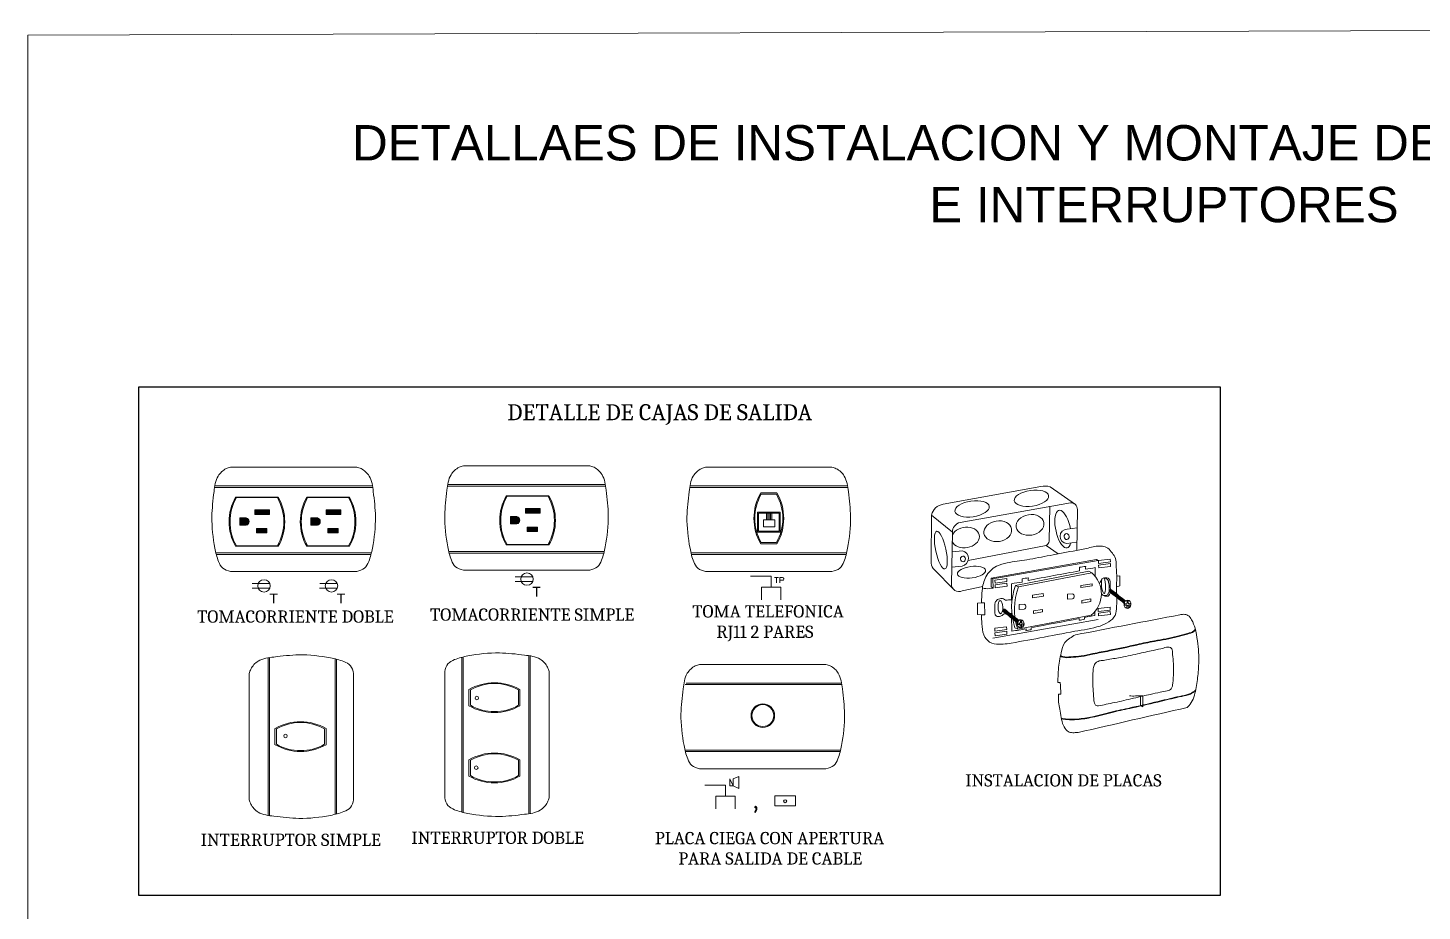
# Model space of a CAD drawing. Header units: inches. Extents: x 1693 to 10990, y 1878 to 5055.
# Drawn here: x 1693.3 to 1787, y 2298.6 to 2358 of the extents above; entities that cross this region are included whole.
import ezdxf

# ---------------------------------------------------------------- set-up
doc = ezdxf.new("R2010")
doc.units = ezdxf.units.IN
for name, color, linetype, lineweight in [('00 LEYENDA', 3, 'Continuous', 9), ('AUTOS', 2, 'Continuous', 20), ('DETALLE2', 1, 'Continuous', 5), ('IE-DIAGRAMA', 1, 'Continuous', 0)]:
    doc.layers.add(name, color=color, linetype=linetype, lineweight=lineweight)
doc.layers.add('DETALLE', color=3, linetype='Continuous')
doc.styles.add('MtXpl_Cambria', font='Cambria.ttf')
doc.styles.add('ROMANS135', font='romans.shx', dxfattribs={"width": 1.35})
doc.styles.add('style1', font='arial.ttf')
doc.styles.add('SWIS', font='swisse.ttf')

msp = doc.modelspace()

# ---------------------------------------------------------------- hatches: boundary and pattern name
at = {"layer": 'DETALLE2'}
h = msp.add_hatch(color=256, dxfattribs=at)
h.dxf.hatch_style = 1
h.set_gradient(color1=(58, 62, 56), rotation=270, one_color=1, tint=1, name='INVCURVED')
h.paths.add_polyline_path([(1709.545, 2325.292), (1709.545, 2325.604), (1708.557, 2325.604), (1708.557, 2325.292)])
h = msp.add_hatch(color=256, dxfattribs=at)
h.dxf.hatch_style = 1
h.set_gradient(color1=(58, 62, 56), rotation=270, one_color=1, tint=1, name='INVCURVED')
h.paths.add_polyline_path([(1714.331, 2325.292), (1714.331, 2325.604), (1713.343, 2325.604), (1713.343, 2325.292)])
h = msp.add_hatch(color=256, dxfattribs=at)
h.dxf.hatch_style = 1
h.set_gradient(color1=(58, 62, 56), rotation=270, one_color=1, tint=1, name='INVCURVED')
h.paths.add_polyline_path([(1725.737, 2325.158), (1725.737, 2324.653), (1726.174, 2324.653, 0.74044), (1726.174, 2325.158)])
h = msp.add_hatch(color=256, dxfattribs=at)
h.dxf.hatch_style = 1
h.set_gradient(color1=(58, 62, 56), rotation=270, one_color=1, tint=1, name='INVCURVED')
h.paths.add_polyline_path([(1727.738, 2325.382), (1727.738, 2325.694), (1726.75, 2325.694), (1726.75, 2325.382)])
h = msp.add_hatch(color=256, dxfattribs=at)
h.dxf.hatch_style = 1
h.set_gradient(color1=(58, 62, 56), rotation=270, one_color=1, tint=1, name='INVCURVED')
h.paths.add_polyline_path([(1707.544, 2325.068), (1707.544, 2324.563), (1707.981, 2324.563, 0.74044), (1707.981, 2325.068)])
h = msp.add_hatch(color=256, dxfattribs=at)
h.dxf.hatch_style = 1
h.set_gradient(color1=(58, 62, 56), rotation=270, one_color=1, tint=1, name='INVCURVED')
h.paths.add_polyline_path([(1709.367, 2324.354), (1708.675, 2324.354), (1708.675, 2324.05), (1709.367, 2324.05)])
h = msp.add_hatch(color=256, dxfattribs=at)
h.dxf.hatch_style = 1
h.set_gradient(color1=(58, 62, 56), rotation=270, one_color=1, tint=1, name='INVCURVED')
h.paths.add_polyline_path([(1712.331, 2325.068), (1712.331, 2324.563), (1712.768, 2324.563, 0.74044), (1712.768, 2325.068)])
h = msp.add_hatch(color=256, dxfattribs=at)
h.dxf.hatch_style = 1
h.set_gradient(color1=(58, 62, 56), rotation=270, one_color=1, tint=1, name='INVCURVED')
h.paths.add_polyline_path([(1714.153, 2324.354), (1713.461, 2324.354), (1713.461, 2324.05), (1714.153, 2324.05)])
h = msp.add_hatch(color=256, dxfattribs=at)
h.dxf.hatch_style = 1
h.set_gradient(color1=(58, 62, 56), rotation=270, one_color=1, tint=1, name='INVCURVED')
h.paths.add_polyline_path([(1727.56, 2324.444), (1726.868, 2324.444), (1726.868, 2324.14), (1727.56, 2324.14)])

# ---------------------------------------------------------------- linework, layer by layer
at = {"layer": 'DETALLE', "ltscale": 5}
for p, q in [((1700.75, 2333.873), (1773.437, 2333.873)), ((1700.75, 2299.668), (1700.75, 2333.873)), ((1773.437, 2333.873), (1773.437, 2299.668)), ((1773.437, 2299.668), (1700.75, 2299.668))]:
    msp.add_line(p, q, dxfattribs=at)
at = {"layer": 'DETALLE2'}
for p, q in [((1705.854, 2327.116), (1716.482, 2327.116)), ((1705.869, 2327.214), (1716.466, 2327.214)), ((1721.507, 2327.206), (1732.136, 2327.206)), ((1721.523, 2327.304), (1732.12, 2327.304)), ((1737.789, 2327.113), (1748.418, 2327.113)), ((1737.805, 2327.211), (1748.402, 2327.211)), ((1761.394, 2327.184), (1754.827, 2325.976)), ((1763.711, 2325.962), (1762.029, 2327.161)), ((1710.131, 2326.457), (1707.264, 2326.457)), ((1710.074, 2326.424), (1707.322, 2326.424)), ((1714.918, 2326.457), (1712.051, 2326.457)), ((1714.86, 2326.424), (1712.109, 2326.424)), ((1728.324, 2326.547), (1725.457, 2326.547)), ((1728.267, 2326.514), (1725.515, 2326.514)), ((1743.652, 2326.747), (1742.56, 2326.747)), ((1743.621, 2326.649), (1742.591, 2326.649)), ((1755.962, 2324.763), (1763.374, 2326.084)), ((1708.557, 2325.292), (1708.557, 2325.604)), ((1708.557, 2325.604), (1709.545, 2325.604)), ((1709.545, 2325.292), (1708.557, 2325.292)), ((1709.545, 2325.604), (1709.545, 2325.292)), ((1713.343, 2325.292), (1713.343, 2325.604)), ((1713.343, 2325.604), (1714.331, 2325.604)), ((1714.331, 2325.292), (1713.343, 2325.292)), ((1714.331, 2325.604), (1714.331, 2325.292)), ((1725.737, 2325.166), (1725.737, 2324.653)), ((1726.174, 2325.158), (1725.737, 2325.158)), ((1726.75, 2325.382), (1726.75, 2325.694)), ((1726.75, 2325.694), (1727.738, 2325.694)), ((1727.738, 2325.382), (1726.75, 2325.382)), ((1727.738, 2325.694), (1727.738, 2325.382)), ((1742.351, 2324.114), (1742.351, 2325.444)), ((1742.351, 2325.444), (1743.859, 2325.444)), ((1742.406, 2324.169), (1742.406, 2325.388)), ((1742.406, 2325.388), (1743.803, 2325.388)), ((1742.953, 2324.942), (1742.953, 2325.388)), ((1743.044, 2324.942), (1743.044, 2325.388)), ((1743.135, 2324.942), (1743.135, 2325.388)), ((1743.226, 2324.942), (1743.226, 2325.388)), ((1743.316, 2324.942), (1743.316, 2325.388)), ((1743.803, 2325.388), (1743.803, 2324.169)), ((1743.859, 2325.444), (1743.859, 2324.114)), ((1754.023, 2322.158), (1754.034, 2325.254)), ((1754.034, 2325.254), (1755.449, 2324.096)), ((1762.004, 2325.84), (1761.943, 2323.499)), ((1763.849, 2325.631), (1763.809, 2322.88)), ((1707.544, 2325.076), (1707.544, 2324.563)), ((1707.981, 2325.068), (1707.544, 2325.068)), ((1707.544, 2324.563), (1707.981, 2324.563)), ((1708.675, 2324.05), (1708.675, 2324.354)), ((1708.675, 2324.354), (1709.367, 2324.354)), ((1709.367, 2324.354), (1709.367, 2324.05)), ((1712.331, 2325.076), (1712.331, 2324.563)), ((1712.768, 2325.068), (1712.331, 2325.068)), ((1712.331, 2324.563), (1712.768, 2324.563)), ((1713.461, 2324.05), (1713.461, 2324.354)), ((1713.461, 2324.354), (1714.153, 2324.354)), ((1714.153, 2324.354), (1714.153, 2324.05)), ((1725.737, 2324.653), (1726.174, 2324.653)), ((1726.868, 2324.14), (1726.868, 2324.444)), ((1726.868, 2324.444), (1727.56, 2324.444)), ((1727.56, 2324.444), (1727.56, 2324.14)), ((1743.803, 2324.169), (1742.406, 2324.169)), ((1742.757, 2324.455), (1742.757, 2324.942)), ((1742.757, 2324.942), (1743.513, 2324.942)), ((1743.513, 2324.455), (1742.757, 2324.455)), ((1743.513, 2324.942), (1743.513, 2324.455)), ((1709.367, 2324.05), (1708.675, 2324.05)), ((1714.153, 2324.05), (1713.461, 2324.05)), ((1725.457, 2323.243), (1728.324, 2323.243)), ((1725.515, 2323.275), (1728.267, 2323.275)), ((1727.56, 2324.14), (1726.868, 2324.14)), ((1743.859, 2324.114), (1742.351, 2324.114)), ((1742.56, 2323.312), (1743.652, 2323.312)), ((1742.591, 2323.41), (1743.621, 2323.41)), ((1755.449, 2324.096), (1755.378, 2320.63)), ((1705.941, 2322.707), (1716.394, 2322.707)), ((1705.965, 2322.609), (1716.371, 2322.609)), ((1707.264, 2323.153), (1710.131, 2323.153)), ((1707.322, 2323.185), (1710.074, 2323.185)), ((1712.051, 2323.153), (1714.918, 2323.153)), ((1712.109, 2323.185), (1714.86, 2323.185)), ((1721.595, 2322.797), (1732.048, 2322.797)), ((1721.619, 2322.699), (1732.024, 2322.699)), ((1737.877, 2322.704), (1748.33, 2322.704)), ((1737.901, 2322.606), (1748.306, 2322.606)), ((1756.507, 2322.187), (1761.759, 2323.212)), ((1761.759, 2323.212), (1762.555, 2322.645)), ((1766.055, 2322.295), (1765.258, 2322.19)), ((1766.065, 2322.098), (1766.055, 2322.295)), ((1755.611, 2320.187), (1754.147, 2321.649)), ((1765.123, 2322.266), (1758.055, 2321.02)), ((1758.173, 2320.96), (1765.241, 2322.206)), ((1759.694, 2320.522), (1764.619, 2321.474)), ((1764.812, 2321.37), (1759.887, 2320.418)), ((1764.619, 2321.474), (1764.812, 2321.37)), ((1765.241, 2322.206), (1765.123, 2322.266)), ((1765.258, 2322.19), (1765.264, 2321.996)), ((1765.264, 2321.996), (1766.065, 2322.098)), ((1766.07, 2321.996), (1765.272, 2321.891)), ((1765.272, 2321.891), (1765.279, 2321.697)), ((1765.279, 2321.697), (1766.079, 2321.799)), ((1766.079, 2321.799), (1766.07, 2321.996)), ((1708.386, 2320.643), (1709.564, 2320.643)), ((1712.919, 2320.643), (1714.097, 2320.643)), ((1726.056, 2320.782), (1727.233, 2320.782)), ((1726.06, 2321.098), (1727.238, 2321.098)), ((1743.264, 2321.137), (1741.881, 2321.137)), ((1743.264, 2320.408), (1743.264, 2321.137)), ((1756.111, 2320.163), (1757.483, 2320.443)), ((1758.055, 2321.02), (1758.042, 2320.427)), ((1758.042, 2320.427), (1758.181, 2320.338)), ((1758.173, 2320.96), (1758.055, 2321.02)), ((1758.181, 2320.338), (1758.173, 2320.96)), ((1759.103, 2320.978), (1758.306, 2320.873)), ((1758.306, 2320.873), (1758.312, 2320.679)), ((1758.312, 2320.679), (1759.113, 2320.781)), ((1759.113, 2320.666), (1758.315, 2320.561)), ((1758.315, 2320.561), (1758.322, 2320.368)), ((1758.322, 2320.368), (1759.123, 2320.469)), ((1759.113, 2320.781), (1759.103, 2320.978)), ((1759.123, 2320.469), (1759.113, 2320.666)), ((1759.887, 2320.418), (1759.694, 2320.522)), ((1764.845, 2320.625), (1764.078, 2320.511)), ((1764.078, 2320.511), (1764.078, 2320.384)), ((1764.078, 2320.384), (1764.845, 2320.498)), ((1764.845, 2320.498), (1764.845, 2320.625)), ((1766.492, 2321.143), (1766.486, 2320.432)), ((1766.486, 2320.432), (1766.69, 2320.487)), ((1766.69, 2321.159), (1766.492, 2321.143)), ((1766.69, 2320.487), (1766.69, 2321.159)), ((1708.381, 2320.327), (1709.559, 2320.327)), ((1712.915, 2320.327), (1714.092, 2320.327)), ((1742.625, 2319.555), (1742.625, 2320.408)), ((1742.625, 2320.408), (1743.903, 2320.408)), ((1743.903, 2320.408), (1743.903, 2319.555)), ((1757.939, 2320.306), (1758.181, 2320.338)), ((1760.82, 2319.862), (1761.555, 2319.982)), ((1760.83, 2319.689), (1760.82, 2319.862)), ((1761.565, 2319.802), (1760.83, 2319.689)), ((1761.555, 2319.982), (1761.565, 2319.802)), ((1763.524, 2319.966), (1763.173, 2319.942)), ((1763.173, 2319.942), (1763.177, 2319.588)), ((1763.177, 2319.588), (1763.528, 2319.612)), ((1764.753, 2319.609), (1764.137, 2319.498)), ((1764.137, 2319.498), (1764.141, 2319.338)), ((1764.753, 2319.44), (1764.753, 2319.609)), ((1757.402, 2319.354), (1757.137, 2319.34)), ((1757.137, 2319.34), (1757.142, 2318.559)), ((1757.142, 2318.559), (1757.397, 2318.548)), ((1757.397, 2318.548), (1757.622, 2318.539)), ((1757.602, 2319.345), (1757.402, 2319.354)), ((1757.622, 2318.539), (1757.602, 2319.345)), ((1760.275, 2319.271), (1759.924, 2319.247)), ((1759.924, 2319.247), (1759.928, 2318.893)), ((1759.928, 2318.893), (1760.279, 2318.917)), ((1761.505, 2318.914), (1760.888, 2318.803)), ((1760.888, 2318.803), (1760.892, 2318.643)), ((1760.892, 2318.643), (1761.505, 2318.745)), ((1761.505, 2318.745), (1761.505, 2318.914)), ((1764.141, 2319.338), (1764.753, 2319.44)), ((1766.044, 2319.065), (1765.247, 2318.96)), ((1765.247, 2318.96), (1765.254, 2318.767)), ((1765.254, 2318.767), (1766.054, 2318.868)), ((1766.059, 2318.766), (1765.262, 2318.661)), ((1765.262, 2318.661), (1765.268, 2318.468)), ((1765.268, 2318.468), (1766.069, 2318.569)), ((1766.054, 2318.868), (1766.044, 2319.065)), ((1766.069, 2318.569), (1766.059, 2318.766)), ((1758.172, 2316.978), (1765.239, 2318.224)), ((1759.092, 2317.748), (1758.295, 2317.643)), ((1758.295, 2317.643), (1758.302, 2317.45)), ((1759.102, 2317.552), (1759.092, 2317.748)), ((1759.647, 2317.678), (1759.841, 2317.574)), ((1759.841, 2317.574), (1764.766, 2318.526)), ((1758.302, 2317.45), (1759.102, 2317.552)), ((1759.102, 2317.437), (1758.305, 2317.332)), ((1758.305, 2317.332), (1758.311, 2317.138)), ((1758.311, 2317.138), (1759.112, 2317.24)), ((1759.112, 2317.24), (1759.102, 2317.437)), ((1726.975, 2315.8), (1726.975, 2305.172)), ((1727.073, 2315.784), (1727.073, 2305.187)), ((1709.449, 2305.057, -353.802), (1709.449, 2315.654, -353.802)), ((1709.547, 2305.041, -353.802), (1709.547, 2315.669, -353.802)), ((1713.956, 2305.129, -353.802), (1713.956, 2315.582, -353.802)), ((1714.054, 2305.152, -353.802), (1714.054, 2315.558, -353.802)), ((1722.468, 2315.689), (1722.468, 2305.283)), ((1722.566, 2315.712), (1722.566, 2305.259)), ((1737.476, 2313.852), (1748.014, 2313.852)), ((1737.545, 2313.95), (1747.998, 2313.95)), ((1722.946, 2313.526), (1722.946, 2312.433)), ((1723.044, 2313.495), (1723.044, 2312.465)), ((1726.283, 2312.465), (1726.283, 2313.495)), ((1726.381, 2312.433), (1726.381, 2313.526)), ((1767.743, 2313.087), (1768.237, 2313.091)), ((1768.097, 2312.427), (1768.092, 2313.09)), ((1768.237, 2313.091), (1768.244, 2312.352)), ((1768.244, 2312.352), (1768.097, 2312.427)), ((1709.913, 2310.904, -353.802), (1709.913, 2309.812, -353.802)), ((1710.011, 2310.873, -353.802), (1710.011, 2309.843, -353.802)), ((1713.25, 2309.843, -353.802), (1713.25, 2310.873, -353.802)), ((1713.348, 2309.812, -353.802), (1713.348, 2310.904, -353.802)), ((1737.473, 2309.443), (1747.927, 2309.443)), ((1737.497, 2309.345), (1747.903, 2309.345)), ((1722.946, 2308.797), (1722.946, 2307.705)), ((1723.044, 2308.766), (1723.044, 2307.736)), ((1726.283, 2307.736), (1726.283, 2308.766)), ((1726.381, 2307.705), (1726.381, 2308.797)), ((1740.494, 2307.512), (1740.494, 2307.039)), ((1740.719, 2307.039), (1740.494, 2307.512)), ((1741.098, 2307.68), (1740.719, 2307.512)), ((1740.719, 2307.512), (1740.719, 2307.039)), ((1741.098, 2306.87), (1741.098, 2307.68)), ((1740.196, 2307.087), (1738.813, 2307.087)), ((1740.835, 2306.358), (1739.556, 2306.358)), ((1739.556, 2306.358), (1739.556, 2305.506)), ((1740.196, 2306.358), (1740.196, 2307.087)), ((1740.494, 2307.039), (1740.719, 2307.039)), ((1740.719, 2307.039), (1741.098, 2306.87)), ((1740.835, 2305.506), (1740.835, 2306.358)), ((1744.891, 2306.385), (1743.504, 2306.385)), ((1743.504, 2306.385), (1743.504, 2305.691)), ((1744.891, 2305.691), (1744.891, 2306.385)), ((1743.504, 2305.691), (1744.891, 2305.691))]:
    msp.add_line(p, q, dxfattribs=at)
at = {"layer": 'DETALLE2', "color": 0}
for p, q in [((1763.831, 2324.395), (1763.154, 2324.303)), ((1763.14, 2323.345), (1763.817, 2323.437)), ((1756.117, 2322.852), (1755.422, 2322.784)), ((1755.401, 2321.753), (1756.096, 2321.82))]:
    msp.add_line(p, q, dxfattribs=at)
at = {"layer": 'DETALLE2'}
for centre, radius in [((1726.851, 2320.946), 0.416), ((1709.176, 2320.491), 0.416), ((1713.71, 2320.491), 0.416), ((1723.482, 2312.949, -353.802), 0.119), ((1742.703, 2311.769), 0.792), ((1742.703, 2311.769), 0.736), ((1710.619, 2310.399), 0.119), ((1723.441, 2308.265, -353.802), 0.119)]:
    msp.add_circle(centre, radius, dxfattribs=at)
for centre, radius, start, end in [((1761.649, 2325.462), 1.741, 77.40519, 98.43231), ((1710.163, 2324.805), 3.336, 150.32084, 209.67916), ((1710.164, 2324.805), 3.271, 150.32084, 209.67916), ((1707.232, 2324.805), 3.271, 330.32084, 29.67916), ((1707.233, 2324.805), 3.336, 330.32084, 29.67916), ((1714.949, 2324.805), 3.336, 150.32084, 209.67916), ((1714.95, 2324.805), 3.271, 150.32084, 209.67916), ((1712.018, 2324.805), 3.271, 330.32084, 29.67916), ((1712.019, 2324.805), 3.336, 330.32084, 29.67916), ((1728.356, 2324.895), 3.336, 150.32084, 209.67916), ((1728.357, 2324.895), 3.271, 150.32084, 209.67916), ((1725.425, 2324.895), 3.271, 330.32084, 29.67916), ((1725.426, 2324.895), 3.336, 330.32084, 29.67916), ((1745.573, 2325.03), 3.468, 150.32084, 209.67916), ((1745.433, 2325.03), 3.271, 150.32084, 209.67916), ((1740.78, 2325.03), 3.271, 330.32084, 29.67916), ((1740.639, 2325.03), 3.468, 330.32084, 29.67916), ((1763.405, 2325.641), 0.444, 358.80189, 94.026), ((1726.097, 2324.906), 0.264, 286.96456, 73.03544), ((1754.967, 2325.027), 0.96, 98.38513, 166.31317), ((1707.904, 2324.816), 0.264, 286.96456, 73.03544), ((1712.691, 2324.816), 0.264, 286.96456, 73.03544), ((1756.135, 2324.099), 0.686, 104.58384, 180.24296), ((1761.568, 2323.537), 0.377, 300.51426, 354.32609), ((1754.876, 2322.096), 0.855, 175.82884, 211.51084), ((1763.628, 2319.967), 1.836, 308.28912, 49.83897), ((1755.882, 2320.612), 0.504, 177.99859, 296.97596), ((1763.675, 2319.034), 4.25, 159.51342, 198.61467), ((1763.868, 2318.931), 4.25, 159.51342, 198.61467), ((1757.815, 2321.498), 1.198, 253.18467, 275.95593), ((1763.438, 2319.788), 0.198, 297.02544, 64.28499), ((1760.189, 2319.093), 0.198, 297.02544, 64.28499), ((1724.664, 2310.512), 3.468, 60.32084, 119.67916), ((1724.664, 2310.653), 3.271, 60.32084, 119.67916), ((1767.629, 2314.768), 1.685, 260.5264, 273.88219), ((1724.664, 2315.447), 3.468, 240.32084, 299.67916), ((1724.664, 2315.306), 3.271, 240.32084, 299.67916), ((1711.631, 2307.891, -353.802), 3.468, 60.32084, 119.67916), ((1711.631, 2308.031, -353.802), 3.271, 60.32084, 119.67916), ((1711.631, 2312.825, -353.802), 3.468, 240.32084, 299.67916), ((1711.631, 2312.684, -353.802), 3.271, 240.32084, 299.67916), ((1724.664, 2305.783), 3.468, 60.32084, 119.67916), ((1724.664, 2305.924), 3.271, 60.32084, 119.67916), ((1724.664, 2310.718), 3.468, 240.32084, 299.67916), ((1724.664, 2310.577), 3.271, 240.32084, 299.67916), ((1744.207, 2306.012), 0.104, 0, 180), ((1744.207, 2306.012), 0.104, 180, 0)]:
    msp.add_arc(centre, radius, start, end, dxfattribs=at)
at = {"layer": 'DETALLE2', "color": 0}
for centre, radius, start, end in [((1763.159, 2323.824), 0.479, 90.6134, 267.7213), ((1756.002, 2322.338), 0.526, 280.20414, 77.45676), ((1767.008, 2319.384), 0.192, 347.36663, 42.43982), ((1759.832, 2318.077), 0.192, 347.36663, 42.43982)]:
    msp.add_arc(centre, radius, start, end, dxfattribs=at)
at = {"layer": 'DETALLE2'}
for centre, major_axis, ratio in [((1760.762, 2326.385), (-1.153, -0.168), 0.455442), ((1756.77, 2325.669), (-1.153, -0.168), 0.455442), ((1760.664, 2324.591), (-0.928, -0.151), 0.737252), ((1754.669, 2322.895), (0.273, -1.266), 0.269278), ((1758.495, 2324.168), (-0.928, -0.151), 0.737252), ((1756.732, 2321.412), (-0.948, -0.128), 0.400849), ((1758.674, 2319.058), (0.016, -0.441), 0.366342)]:
    msp.add_ellipse(centre, major_axis=major_axis, ratio=ratio, dxfattribs=at)
for centre, major_axis, ratio, start_param, end_param in [((1762.883, 2324.307), (0.273, -1.266), 0.379944, 1.509685, 6.954287), ((1756.326, 2323.745), (-0.928, -0.151), 0.737252, 0.193106, 5.821078), ((1765.606, 2320.555), (0.036, -0.569), 0.239128, 3.966631, 8.783242)]:
    msp.add_ellipse(centre, major_axis=major_axis, ratio=ratio, start_param=start_param, end_param=end_param, dxfattribs=at)
at = {"layer": 'DETALLE2', "color": 0}
for centre, major_axis, ratio in [((1763.129, 2323.803), (0.016, -0.202), 0.843224), ((1756.156, 2322.302), (0.013, -0.191), 0.87017), ((1767.214, 2319.253), (-0.016, -0.273), 0.834321), ((1760.038, 2317.946), (-0.016, -0.273), 0.834321)]:
    msp.add_ellipse(centre, major_axis=major_axis, ratio=ratio, dxfattribs=at)
for centre, start_param, end_param in [((1766.215, 2320.05), 4.027251, 4.299181), ((1766.233, 2320.036), 3.965305, 4.452605), ((1766.25, 2320.022), 3.899586, 4.556027), ((1766.268, 2320.009), 3.816516, 4.556027), ((1766.285, 2319.995), 3.816516, 4.556027), ((1766.303, 2319.981), 3.816516, 4.556027), ((1766.32, 2319.967), 3.816516, 4.556027), ((1766.338, 2319.953), 3.816516, 4.556027), ((1766.356, 2319.939), 3.816516, 4.556027), ((1766.373, 2319.925), 3.816516, 4.556027), ((1766.391, 2319.911), 3.816516, 4.556027), ((1766.408, 2319.897), 3.816516, 4.556027), ((1766.426, 2319.884), 3.816516, 4.556027), ((1766.443, 2319.87), 3.816516, 4.556027), ((1766.461, 2319.856), 3.816516, 4.556027), ((1766.478, 2319.842), 3.816516, 4.556027), ((1766.496, 2319.828), 3.816516, 4.556027), ((1766.513, 2319.814), 3.816516, 4.556027), ((1766.531, 2319.8), 3.816516, 4.556027), ((1766.549, 2319.786), 3.816516, 4.556027), ((1766.566, 2319.773), 3.816516, 4.556027), ((1766.584, 2319.759), 3.816516, 4.556027), ((1766.601, 2319.745), 3.816516, 4.556027), ((1766.619, 2319.731), 3.816516, 4.556027), ((1766.636, 2319.717), 3.816516, 4.556027), ((1766.654, 2319.703), 3.816516, 4.556027), ((1766.671, 2319.689), 3.816516, 4.556027), ((1766.689, 2319.675), 3.816516, 4.556027), ((1766.706, 2319.661), 3.816516, 4.556027), ((1766.724, 2319.648), 3.816516, 4.556027), ((1766.742, 2319.634), 3.816516, 4.556027), ((1766.759, 2319.62), 3.816516, 4.556027), ((1766.777, 2319.606), 3.816516, 4.556027), ((1766.794, 2319.592), 3.816516, 4.556027), ((1766.812, 2319.578), 3.816516, 4.556027), ((1766.829, 2319.564), 3.816516, 4.556027), ((1766.847, 2319.55), 3.816516, 4.556027), ((1766.864, 2319.537), 3.816516, 4.556027), ((1766.882, 2319.523), 3.816516, 4.556027), ((1766.899, 2319.509), 3.816516, 4.556027), ((1766.917, 2319.495), 3.816516, 4.556027), ((1766.935, 2319.481), 3.816516, 4.556027), ((1766.952, 2319.467), 3.816516, 4.556027), ((1766.97, 2319.453), 3.816516, 4.556027), ((1766.987, 2319.439), 3.816516, 4.556027), ((1767.005, 2319.425), 3.816516, 4.556027), ((1767.022, 2319.412), 3.816516, 4.556027), ((1767.04, 2319.398), 3.816516, 4.556027), ((1767.057, 2319.384), 3.816516, 4.556027), ((1767.075, 2319.37), 3.816516, 4.556027), ((1767.092, 2319.356), 3.816516, 4.556027), ((1767.11, 2319.342), 3.816516, 4.556027), ((1767.128, 2319.328), 3.816516, 4.556027), ((1767.145, 2319.314), 3.816516, 4.556027), ((1767.163, 2319.301), 3.816516, 4.556027), ((1767.18, 2319.287), 3.816516, 4.556027), ((1767.198, 2319.273), 3.816516, 4.556027), ((1759.039, 2318.743), 4.027251, 4.299181), ((1759.056, 2318.729), 3.965305, 4.452605), ((1759.074, 2318.715), 3.899586, 4.556027), ((1759.092, 2318.701), 3.829307, 4.556027), ((1759.109, 2318.687), 3.816516, 4.556027), ((1759.127, 2318.674), 3.816516, 4.556027), ((1759.144, 2318.66), 3.816516, 4.556027), ((1759.162, 2318.646), 3.816516, 4.556027), ((1759.179, 2318.632), 3.816516, 4.556027), ((1759.197, 2318.618), 3.816516, 4.556027), ((1759.214, 2318.604), 3.816516, 4.556027), ((1759.232, 2318.59), 3.816516, 4.556027), ((1759.249, 2318.576), 3.816516, 4.556027), ((1759.267, 2318.563), 3.816516, 4.556027), ((1759.285, 2318.549), 3.816516, 4.556027), ((1759.302, 2318.535), 3.816516, 4.556027), ((1759.32, 2318.521), 3.816516, 4.556027), ((1759.337, 2318.507), 3.816516, 4.556027), ((1759.355, 2318.493), 3.816516, 4.556027), ((1759.372, 2318.479), 3.816516, 4.556027), ((1759.39, 2318.465), 3.816516, 4.556027), ((1759.407, 2318.451), 3.816516, 4.556027), ((1759.425, 2318.438), 3.816516, 4.556027), ((1759.442, 2318.424), 3.816516, 4.556027), ((1759.46, 2318.41), 3.816516, 4.556027), ((1759.478, 2318.396), 3.816516, 4.556027), ((1759.495, 2318.382), 3.816516, 4.556027), ((1759.513, 2318.368), 3.816516, 4.556027), ((1759.53, 2318.354), 3.816516, 4.556027), ((1759.548, 2318.34), 3.816516, 4.556027), ((1759.565, 2318.327), 3.816516, 4.556027), ((1767.198, 2319.273), 6.952284, 7.691796), ((1759.583, 2318.313), 3.816516, 4.556027), ((1759.6, 2318.299), 3.816516, 4.556027), ((1759.618, 2318.285), 3.816516, 4.556027), ((1759.635, 2318.271), 3.816516, 4.556027), ((1759.653, 2318.257), 3.816516, 4.556027), ((1759.671, 2318.243), 3.816516, 4.556027), ((1759.688, 2318.229), 3.816516, 4.556027), ((1759.706, 2318.215), 3.816516, 4.556027), ((1759.723, 2318.202), 3.816516, 4.556027), ((1759.741, 2318.188), 3.816516, 4.556027), ((1759.758, 2318.174), 3.816516, 4.556027), ((1759.776, 2318.16), 3.816516, 4.556027), ((1759.793, 2318.146), 3.816516, 4.556027), ((1759.811, 2318.132), 3.816516, 4.556027), ((1759.828, 2318.118), 3.816516, 4.556027), ((1759.846, 2318.104), 3.816516, 4.556027), ((1759.864, 2318.091), 3.816516, 4.556027), ((1759.881, 2318.077), 3.816516, 4.556027), ((1759.899, 2318.063), 3.816516, 4.556027), ((1759.916, 2318.049), 3.816516, 4.556027), ((1759.934, 2318.035), 3.816516, 4.556027), ((1759.951, 2318.021), 3.816516, 4.556027), ((1759.969, 2318.007), 3.816516, 4.556027), ((1759.986, 2317.993), 3.816516, 4.556027), ((1760.004, 2317.98), 3.816516, 4.556027), ((1760.021, 2317.966), 3.816516, 4.556027), ((1760.021, 2317.966), 6.952284, 7.691796)]:
    msp.add_ellipse(centre, major_axis=(-0.016, -0.273), ratio=0.834321, start_param=start_param, end_param=end_param, dxfattribs=at)
at = {"layer": 'DETALLE2'}
for points, knots in [([(1706.924, 2328.48), (1706.825, 2328.449), (1706.493, 2328.345), (1705.936, 2327.82), (1705.79, 2326.611), (1705.594, 2325.006), (1705.778, 2323.399), (1706.039, 2322.253), (1706.364, 2321.61), (1706.732, 2321.515), (1706.924, 2321.464)], [1.7757969, 1.7757969, 1.7757969, 1.7757969, 1.8059576, 1.8772641, 1.9829011, 2.1480651, 2.3547136, 2.4459146, 2.4962977, 2.5515938, 2.5515938, 2.5515938, 2.5515938]), ([(1715.411, 2321.464), (1715.604, 2321.515), (1715.972, 2321.61), (1716.296, 2322.253), (1716.557, 2323.399), (1716.742, 2325.006), (1716.545, 2326.611), (1716.4, 2327.82), (1715.842, 2328.345), (1715.51, 2328.449), (1715.411, 2328.48)], [0, 0, 0, 0, 0.055296, 0.1056791, 0.1968802, 0.4035287, 0.5686927, 0.6743297, 0.7456362, 0.7757969, 0.7757969, 0.7757969, 0.7757969]), ([(1722.578, 2328.57), (1722.479, 2328.539), (1722.147, 2328.435), (1721.59, 2327.91), (1721.444, 2326.701), (1721.248, 2325.096), (1721.432, 2323.489), (1721.693, 2322.343), (1722.017, 2321.7), (1722.385, 2321.605), (1722.578, 2321.555)], [1, 1, 1, 1, 1.0301607, 1.1014672, 1.2071042, 1.3722682, 1.5789167, 1.6701178, 1.7205009, 1.7757969, 1.7757969, 1.7757969, 1.7757969]), ([(1731.065, 2321.555), (1731.258, 2321.605), (1731.625, 2321.7), (1731.95, 2322.343), (1732.211, 2323.489), (1732.395, 2325.096), (1732.199, 2326.701), (1732.053, 2327.91), (1731.496, 2328.435), (1731.164, 2328.539), (1731.065, 2328.57)], [2.7757969, 2.7757969, 2.7757969, 2.7757969, 2.8310929, 2.881476, 2.9726771, 3.1793256, 3.3444895, 3.4501265, 3.521433, 3.5515938, 3.5515938, 3.5515938, 3.5515938]), ([(1738.86, 2328.477), (1738.761, 2328.446), (1738.429, 2328.342), (1737.872, 2327.817), (1737.726, 2326.608), (1737.53, 2325.003), (1737.714, 2323.396), (1737.975, 2322.25), (1738.299, 2321.607), (1738.667, 2321.511), (1738.86, 2321.461)], [1.7757969, 1.7757969, 1.7757969, 1.7757969, 1.8059576, 1.8772641, 1.9829011, 2.1480651, 2.3547136, 2.4459146, 2.4962977, 2.5515938, 2.5515938, 2.5515938, 2.5515938]), ([(1747.347, 2321.461), (1747.54, 2321.511), (1747.907, 2321.607), (1748.232, 2322.25), (1748.493, 2323.396), (1748.677, 2325.003), (1748.481, 2326.608), (1748.335, 2327.817), (1747.778, 2328.342), (1747.446, 2328.446), (1747.347, 2328.477)], [0, 0, 0, 0, 0.055296, 0.1056791, 0.1968802, 0.4035287, 0.5686927, 0.6743297, 0.7456362, 0.7757969, 0.7757969, 0.7757969, 0.7757969]), ([(1766.486, 2320.432), (1766.486, 2320.278), (1766.485, 2319.838), (1766.497, 2319.205), (1766.459, 2318.472), (1765.959, 2318.024), (1765.04, 2317.635), (1763.449, 2317.427), (1761.384, 2316.982), (1759.865, 2316.725), (1759.129, 2316.601)], [0, 0, 0, 0, 0.0446648, 0.1282313, 0.18816, 0.2482966, 0.3108439, 0.4797979, 0.7113365, 0.9292327, 0.9292327, 0.9292327, 0.9292327]), ([(1759.017, 2319.524), (1758.973, 2319.562), (1758.864, 2319.655), (1758.61, 2319.632), (1758.371, 2319.518), (1758.286, 2319.272), (1758.31, 2319.044), (1758.303, 2318.838), (1758.306, 2318.685), (1758.301, 2318.587), (1758.348, 2318.516), (1758.413, 2318.452), (1758.55, 2318.422), (1758.712, 2318.443), (1758.833, 2318.548), (1758.907, 2318.596), (1758.939, 2318.616)], [12, 12, 12, 12, 12.0163029, 12.0407097, 12.0689609, 12.0885906, 12.1118703, 12.1358876, 12.1483965, 12.1570315, 12.1632549, 12.1726246, 12.1829654, 12.2029565, 12.2176033, 12.2287806, 12.2287806, 12.2287806, 12.2287806]), ([(1759.129, 2316.601), (1758.947, 2316.58), (1758.551, 2316.534), (1757.914, 2316.635), (1757.469, 2317.222), (1757.431, 2317.895), (1757.407, 2318.348), (1757.397, 2318.548)], [0.9292327, 0.9292327, 0.9292327, 0.9292327, 0.9828938, 1.0462526, 1.1063605, 1.1807559, 1.2392684, 1.2392684, 1.2392684, 1.2392684]), ([(1770.744, 2318.547), (1770.823, 2318.563), (1771, 2318.598), (1771.327, 2318.523), (1771.579, 2318.14), (1771.815, 2317.573), (1771.915, 2316.819), (1772.021, 2315.889), (1772.001, 2314.879), (1771.866, 2313.793), (1771.693, 2312.92), (1771.387, 2312.451), (1771.244, 2312.328), (1771.227, 2312.315)], [5.883759, 5.883759, 5.883759, 5.883759, 5.968355, 6.072926, 6.211894, 6.422705, 6.72139, 7.000064, 7.405997, 7.774859, 8.15152, 8.324992, 8.347604, 8.347604, 8.347604, 8.347604]), ([(1762.536, 2313.997), (1762.542, 2314.293), (1762.556, 2314.969), (1762.717, 2315.856), (1762.9, 2316.637), (1763.33, 2316.985), (1763.586, 2317.126), (1763.715, 2317.198)], [3.9042076, 3.9042076, 3.9042076, 3.9042076, 4.1432756, 4.4497369, 4.6456188, 4.7632904, 4.8837589, 4.8837589, 4.8837589, 4.8837589]), ([(1715.199, 2314.599, -353.802), (1715.149, 2314.792, -353.802), (1715.053, 2315.159, -353.802), (1714.41, 2315.484, -353.802), (1713.265, 2315.745, -353.802), (1711.657, 2315.929, -353.802), (1710.052, 2315.733, -353.802), (1708.844, 2315.587, -353.802), (1708.318, 2315.03, -353.802), (1708.214, 2314.698, -353.802), (1708.183, 2314.599, -353.802)], [2.7757969, 2.7757969, 2.7757969, 2.7757969, 2.8310929, 2.881476, 2.9726771, 3.1793256, 3.3444895, 3.4501265, 3.521433, 3.5515938, 3.5515938, 3.5515938, 3.5515938]), ([(1728.339, 2314.729), (1728.308, 2314.828), (1728.204, 2315.16), (1727.679, 2315.717), (1726.471, 2315.863), (1724.866, 2316.06), (1723.258, 2315.875), (1722.112, 2315.614), (1721.469, 2315.29), (1721.374, 2314.922), (1721.324, 2314.729)], [1, 1, 1, 1, 1.0301607, 1.1014672, 1.2071042, 1.3722682, 1.5789167, 1.6701178, 1.7205009, 1.7757969, 1.7757969, 1.7757969, 1.7757969]), ([(1738.456, 2315.216), (1738.358, 2315.185), (1738.025, 2315.081), (1737.468, 2314.556), (1737.323, 2313.347), (1737.126, 2311.742), (1737.311, 2310.135), (1737.571, 2308.989), (1737.896, 2308.346), (1738.264, 2308.25), (1738.456, 2308.2)], [1, 1, 1, 1, 1.0301607, 1.1014672, 1.2071042, 1.3722682, 1.5789167, 1.6701178, 1.7205009, 1.7757969, 1.7757969, 1.7757969, 1.7757969]), ([(1746.944, 2308.2), (1747.136, 2308.25), (1747.504, 2308.346), (1747.829, 2308.989), (1748.09, 2310.135), (1748.274, 2311.742), (1748.078, 2313.347), (1747.932, 2314.556), (1747.375, 2315.081), (1747.042, 2315.185), (1746.944, 2315.216)], [2.7757969, 2.7757969, 2.7757969, 2.7757969, 2.8310929, 2.881476, 2.9726771, 3.1793256, 3.3444895, 3.4501265, 3.521433, 3.5515938, 3.5515938, 3.5515938, 3.5515938]), ([(1763.897, 2310.633), (1763.807, 2310.628), (1763.61, 2310.617), (1763.348, 2310.621), (1763.082, 2310.79), (1762.87, 2311.134), (1762.737, 2311.643), (1762.681, 2312.174), (1762.559, 2312.69), (1762.569, 2313.032), (1762.575, 2313.215)], [0, 0, 0, 0, 0.0734254, 0.1610094, 0.2037682, 0.3236407, 0.4763308, 0.6285797, 0.756333, 0.9042076, 0.9042076, 0.9042076, 0.9042076]), ([(1708.183, 2306.112, -353.802), (1708.214, 2306.013, -353.802), (1708.318, 2305.681, -353.802), (1708.844, 2305.124, -353.802), (1710.052, 2304.978, -353.802), (1711.657, 2304.781, -353.802), (1713.265, 2304.966, -353.802), (1714.41, 2305.227, -353.802), (1715.053, 2305.551, -353.802), (1715.149, 2305.919, -353.802), (1715.199, 2306.112, -353.802)], [1, 1, 1, 1, 1.0301607, 1.1014672, 1.2071042, 1.3722682, 1.5789167, 1.6701178, 1.7205009, 1.7757969, 1.7757969, 1.7757969, 1.7757969]), ([(1721.324, 2306.242), (1721.374, 2306.049), (1721.469, 2305.682), (1722.112, 2305.357), (1723.258, 2305.096), (1724.866, 2304.912), (1726.471, 2305.108), (1727.679, 2305.254), (1728.204, 2305.811), (1728.308, 2306.143), (1728.339, 2306.242)], [2.7757969, 2.7757969, 2.7757969, 2.7757969, 2.8310929, 2.881476, 2.9726771, 3.1793256, 3.3444895, 3.4501265, 3.521433, 3.5515938, 3.5515938, 3.5515938, 3.5515938])]:
    msp.add_open_spline(points, degree=3, knots=knots, dxfattribs=at)
for points in [[(1715.411, 2328.48), (1712.582, 2328.48), (1709.753, 2328.48), (1706.924, 2328.48)], [(1731.065, 2328.57), (1728.236, 2328.57), (1725.407, 2328.57), (1722.578, 2328.57)], [(1747.347, 2328.477), (1744.518, 2328.477), (1741.689, 2328.477), (1738.86, 2328.477)], [(1706.924, 2321.464), (1709.753, 2321.464), (1712.582, 2321.464), (1715.411, 2321.464)], [(1722.578, 2321.555), (1725.407, 2321.555), (1728.236, 2321.555), (1731.065, 2321.555)], [(1738.86, 2321.461), (1741.689, 2321.461), (1744.518, 2321.461), (1747.347, 2321.461)], [(1763.99, 2321.505), (1762.842, 2321.29), (1761.695, 2321.075), (1760.548, 2320.861)], [(1763.995, 2321.741), (1763.993, 2321.663), (1763.991, 2321.584), (1763.99, 2321.505)], [(1764.41, 2321.804), (1764.271, 2321.783), (1764.133, 2321.762), (1763.995, 2321.741)], [(1764.395, 2321.606), (1764.4, 2321.672), (1764.405, 2321.738), (1764.41, 2321.804)], [(1765.037, 2321.717), (1764.823, 2321.68), (1764.609, 2321.643), (1764.395, 2321.606)], [(1765.035, 2321.146), (1765.036, 2321.337), (1765.036, 2321.527), (1765.037, 2321.717)], [(1760.134, 2320.744), (1759.897, 2320.708), (1759.66, 2320.673), (1759.424, 2320.637)], [(1759.424, 2320.637), (1759.424, 2320.279), (1759.425, 2319.922), (1759.426, 2319.564)], [(1760.552, 2321.036), (1760.413, 2321.011), (1760.273, 2320.987), (1760.134, 2320.963)], [(1760.134, 2320.963), (1760.134, 2320.89), (1760.134, 2320.817), (1760.134, 2320.744)], [(1760.548, 2320.861), (1760.549, 2320.919), (1760.551, 2320.977), (1760.552, 2321.036)], [(1759.426, 2319.564), (1759.29, 2319.551), (1759.153, 2319.538), (1759.017, 2319.524)], [(1758.939, 2318.616), (1759.096, 2318.62), (1759.253, 2318.624), (1759.41, 2318.628)], [(1759.41, 2318.628), (1759.421, 2318.232), (1759.432, 2317.835), (1759.442, 2317.439)], [(1763.715, 2317.198), (1766.058, 2317.648), (1768.401, 2318.097), (1770.744, 2318.547)], [(1765.029, 2318.507), (1765.029, 2318.599), (1765.029, 2318.69), (1765.029, 2318.781)], [(1759.442, 2317.439), (1759.76, 2317.495), (1760.079, 2317.551), (1760.397, 2317.607)], [(1760.397, 2317.607), (1760.396, 2317.565), (1760.394, 2317.522), (1760.393, 2317.479)], [(1760.742, 2317.675), (1761.82, 2317.88), (1762.898, 2318.085), (1763.976, 2318.29)], [(1760.742, 2317.543), (1760.742, 2317.587), (1760.742, 2317.631), (1760.742, 2317.675)], [(1763.976, 2318.29), (1763.976, 2318.252), (1763.976, 2318.214), (1763.976, 2318.175)], [(1763.976, 2318.175), (1764.095, 2318.201), (1764.214, 2318.227), (1764.333, 2318.252)], [(1764.333, 2318.364), (1764.565, 2318.412), (1764.797, 2318.46), (1765.029, 2318.507)], [(1764.333, 2318.252), (1764.333, 2318.289), (1764.333, 2318.327), (1764.333, 2318.364)], [(1760.393, 2317.479), (1760.509, 2317.5), (1760.626, 2317.521), (1760.742, 2317.543)], [(1746.944, 2315.216), (1744.115, 2315.216), (1741.286, 2315.216), (1738.456, 2315.216)], [(1708.183, 2314.599, -353.802), (1708.183, 2311.77, -353.802), (1708.183, 2308.941, -353.802), (1708.183, 2306.112, -353.802)], [(1715.199, 2306.112, -353.802), (1715.199, 2308.941, -353.802), (1715.199, 2311.77, -353.802), (1715.199, 2314.599, -353.802)], [(1721.324, 2314.729), (1721.324, 2311.9), (1721.324, 2309.071), (1721.324, 2306.242)], [(1728.339, 2306.242), (1728.339, 2309.071), (1728.339, 2311.9), (1728.339, 2314.729)], [(1762.698, 2313.997), (1762.644, 2313.997), (1762.59, 2313.997), (1762.536, 2313.997)], [(1762.736, 2313.215), (1762.724, 2313.476), (1762.711, 2313.736), (1762.698, 2313.997)], [(1762.575, 2313.215), (1762.629, 2313.215), (1762.683, 2313.215), (1762.736, 2313.215)], [(1771.227, 2312.315), (1768.784, 2311.754), (1766.34, 2311.194), (1763.897, 2310.633)], [(1738.456, 2308.2), (1741.286, 2308.2), (1744.115, 2308.2), (1746.944, 2308.2)]]:
    msp.add_open_spline(points, degree=3, dxfattribs=at)
for points in [[(1757.402, 2319.354), (1757.446, 2320.177), (1757.696, 2321.103), (1758.411, 2321.812), (1759.124, 2322.04), (1760.456, 2322.253), (1762.008, 2322.54), (1763.777, 2322.874), (1764.689, 2323.065), (1765.116, 2323.161), (1765.528, 2323.154), (1765.895, 2323.021), (1766.197, 2322.698), (1766.404, 2322.341), (1766.455, 2321.856), (1766.484, 2321.32), (1766.492, 2321.143)], [(1765.327, 2320.662), (1765.389, 2320.751), (1765.499, 2320.955), (1765.669, 2321.031), (1765.969, 2320.963), (1766.056, 2320.554), (1766.041, 2320.001), (1765.963, 2319.836), (1765.751, 2319.794), (1765.557, 2319.873), (1765.464, 2319.967)], [(1765.631, 2321.024), (1765.861, 2320.925), (1765.959, 2320.645), (1765.98, 2320.169), (1765.925, 2319.96), (1765.78, 2319.854), (1765.571, 2319.862)], [(1762.706, 2315.757), (1762.866, 2315.694), (1763.402, 2315.683), (1764.101, 2315.737), (1764.885, 2315.893), (1766.002, 2316.115), (1767.842, 2316.51), (1769.032, 2316.759), (1770.558, 2317.061), (1771.248, 2317.255), (1771.671, 2317.426), (1771.786, 2317.556)], [(1762.715, 2315.802), (1762.875, 2315.738), (1763.411, 2315.727), (1764.11, 2315.781), (1764.893, 2315.937), (1766.011, 2316.16), (1767.85, 2316.555), (1769.041, 2316.803), (1770.566, 2317.105), (1771.257, 2317.299), (1771.68, 2317.47), (1771.778, 2317.585)], [(1762.762, 2311.59), (1763.138, 2311.54), (1763.846, 2311.54), (1764.861, 2311.696), (1766.281, 2312.046), (1767.551, 2312.325), (1769.511, 2312.779), (1770.879, 2313.097), (1771.451, 2313.26), (1771.797, 2313.482)], [(1762.769, 2311.554), (1763.13, 2311.501), (1763.838, 2311.501), (1764.853, 2311.657), (1766.272, 2312.006), (1767.542, 2312.286), (1769.502, 2312.74), (1770.871, 2313.057), (1771.442, 2313.22), (1771.789, 2313.443)]]:
    msp.add_spline(points, degree=3, dxfattribs=at)
at = {"layer": 'DETALLE2', "color": 0}
for points in [[(1766.019, 2320.085), (1766.015, 2320.135), (1766.012, 2320.186), (1766.008, 2320.236)], [(1766.008, 2320.236), (1766.052, 2320.233), (1766.097, 2320.231), (1766.141, 2320.228)], [(1766.993, 2319.315), (1766.668, 2319.571), (1766.343, 2319.828), (1766.019, 2320.085)], [(1766.141, 2320.228), (1766.457, 2319.978), (1766.772, 2319.728), (1767.088, 2319.478)], [(1758.843, 2318.778), (1758.839, 2318.828), (1758.836, 2318.878), (1758.832, 2318.929)], [(1758.832, 2318.929), (1758.876, 2318.926), (1758.92, 2318.923), (1758.964, 2318.921)], [(1759.816, 2318.007), (1759.492, 2318.264), (1759.167, 2318.521), (1758.843, 2318.778)], [(1758.964, 2318.921), (1759.28, 2318.671), (1759.596, 2318.421), (1759.912, 2318.171)], [(1767.196, 2319.343), (1767.184, 2319.33), (1767.169, 2319.307), (1767.162, 2319.28)], [(1767.168, 2319.204), (1767.172, 2319.193), (1767.177, 2319.183), (1767.182, 2319.175)], [(1767.237, 2319.166), (1767.244, 2319.173), (1767.25, 2319.183), (1767.256, 2319.198)], [(1767.264, 2319.304), (1767.26, 2319.317), (1767.254, 2319.328), (1767.247, 2319.336)], [(1760.019, 2318.036), (1760.007, 2318.023), (1759.993, 2318), (1759.986, 2317.973)], [(1759.991, 2317.897), (1759.996, 2317.886), (1760.001, 2317.875), (1760.006, 2317.867)], [(1760.061, 2317.859), (1760.067, 2317.866), (1760.074, 2317.876), (1760.079, 2317.89)], [(1760.088, 2317.997), (1760.084, 2318.01), (1760.077, 2318.02), (1760.071, 2318.028)]]:
    msp.add_open_spline(points, degree=3, dxfattribs=at)
for points, weights in [([(1767.247, 2319.336), (1767.274, 2319.399), (1767.268, 2319.468), (1767.23, 2319.526)], [1, 0.920278851747, 0.920278851747, 1]), ([(1766.986, 2319.223), (1767.044, 2319.197), (1767.106, 2319.191), (1767.168, 2319.204)], [1, 0.967179541789, 0.967179541789, 1]), ([(1767.162, 2319.28), (1767.103, 2319.275), (1767.045, 2319.286), (1766.993, 2319.315)], [1, 0.971426408847, 0.971426408847, 1]), ([(1767.182, 2319.175), (1767.176, 2319.11), (1767.177, 2319.046), (1767.182, 2318.981)], [1, 0.997565052636, 0.997565052636, 1]), ([(1767.253, 2318.984), (1767.278, 2319.045), (1767.272, 2319.111), (1767.237, 2319.166)], [1, 0.925325938775, 0.925325938775, 1]), ([(1767.256, 2319.198), (1767.316, 2319.183), (1767.379, 2319.185), (1767.438, 2319.204)], [1, 0.975049046972, 0.975049046972, 1]), ([(1767.437, 2319.317), (1767.383, 2319.288), (1767.322, 2319.284), (1767.264, 2319.304)], [1, 0.944260527844, 0.944260527844, 1]), ([(1759.81, 2317.916), (1759.867, 2317.89), (1759.93, 2317.884), (1759.991, 2317.897)], [1, 0.967179541789, 0.967179541789, 1]), ([(1759.986, 2317.973), (1759.927, 2317.967), (1759.869, 2317.979), (1759.816, 2318.007)], [1, 0.971426408847, 0.971426408847, 1]), ([(1760.006, 2317.867), (1760, 2317.803), (1760, 2317.738), (1760.006, 2317.674)], [1, 0.997565052636, 0.997565052636, 1]), ([(1760.071, 2318.028), (1760.098, 2318.092), (1760.092, 2318.161), (1760.054, 2318.219)], [1, 0.920278851747, 0.920278851747, 1]), ([(1760.077, 2317.677), (1760.102, 2317.738), (1760.096, 2317.804), (1760.061, 2317.859)], [1, 0.925325938775, 0.925325938775, 1]), ([(1760.079, 2317.89), (1760.14, 2317.876), (1760.202, 2317.878), (1760.262, 2317.897)], [1, 0.975049046972, 0.975049046972, 1]), ([(1760.261, 2318.01), (1760.207, 2317.981), (1760.146, 2317.977), (1760.088, 2317.997)], [1, 0.944260527844, 0.944260527844, 1])]:
    msp.add_rational_spline(points, weights, degree=3, dxfattribs=at)
at = {"layer": 'DETALLE2', "start_tangent": (-0.999977, -0.006739), "end_tangent": (-0.999977, -0.006739)}
msp.add_spline([(1765.51, 2315.472), (1765.241, 2315.417), (1765.045, 2315.268), (1764.929, 2315.008), (1764.897, 2314.632), (1764.888, 2314.059), (1764.913, 2313.39), (1764.95, 2312.93), (1764.995, 2312.61), (1765.106, 2312.439), (1765.27, 2312.432), (1765.775, 2312.529), (1766.972, 2312.781), (1768.243, 2313.086), (1768.75, 2313.193), (1769.42, 2313.339), (1769.88, 2313.436), (1770.155, 2313.575), (1770.26, 2313.952), (1770.311, 2314.663), (1770.289, 2315.433), (1770.239, 2316.033), (1770.161, 2316.312), (1770.027, 2316.369), (1769.639, 2316.312), (1768.946, 2316.152), (1767.899, 2315.921), (1766.616, 2315.654), (1765.688, 2315.497), (1765.51, 2315.472)], degree=3, dxfattribs=at)
at = {"layer": 'IE-DIAGRAMA', "linetype": 'Continuous'}
for p, q in [((1839.811, 2358.011), (1693.304, 2357.513)), ((1693.304, 2357.513), (1693.303, 2180.965))]:
    msp.add_line(p, q, dxfattribs=at)

# ---------------------------------------------------------------- texts
at = {"layer": '00 LEYENDA', "style": 'MtXpl_Cambria'}
for s, height, p in [('DETALLE DE CAJAS DE SALIDA', 1.07896, (1725.527, 2331.628)), ('TOMACORRIENTE DOBLE', 0.82206, (1704.678, 2318.018)), ('TOMACORRIENTE SIMPLE', 0.82206, (1720.335, 2318.15)), ('TOMA TELEFONICA', 0.82206, (1737.962, 2318.366)), ('RJ11 2 PARES', 0.82206, (1739.586, 2316.996)), ('INSTALACION DE PLACAS', 0.82206, (1756.311, 2307.004)), ('INTERRUPTOR SIMPLE', 0.82206, (1704.917, 2303.006)), ('INTERRUPTOR DOBLE', 0.82206, (1719.082, 2303.146)), ('PLACA CIEGA CON APERTURA', 0.82206, (1735.451, 2303.122)), ('PARA SALIDA DE CABLE', 0.82206, (1737.022, 2301.752))]:
    msp.add_text(s, height=height, dxfattribs=at).set_placement(p)
at = {"layer": 'AUTOS', "color": 4, "lineweight": 25, "style": 'SWIS'}
for s, p in [('DETALLAES DE INSTALACION Y MONTAJE DE TOMACORRIENTES', (1715.095, 2349.097)), ('E INTERRUPTORES ', (1753.892, 2344.943))]:
    msp.add_text(s, height=2.37706, dxfattribs=at).set_placement(p)
at = {"layer": 'DETALLE2', "style": 'style1'}
for p in [(1727.211, 2319.767), (1709.537, 2319.312), (1714.07, 2319.312)]:
    msp.add_text('T', height=0.666, dxfattribs=at).set_placement(p)
at = {"layer": 'DETALLE2', "style": 'ROMANS135', "width": 1.3}
for s, height, p in [('TP', 0.3468, (1743.464, 2320.701)), (',', 1.03, (1741.933, 2305.564))]:
    msp.add_text(s, height=height, dxfattribs=at).set_placement(p)

doc.saveas('drawing.dxf')
